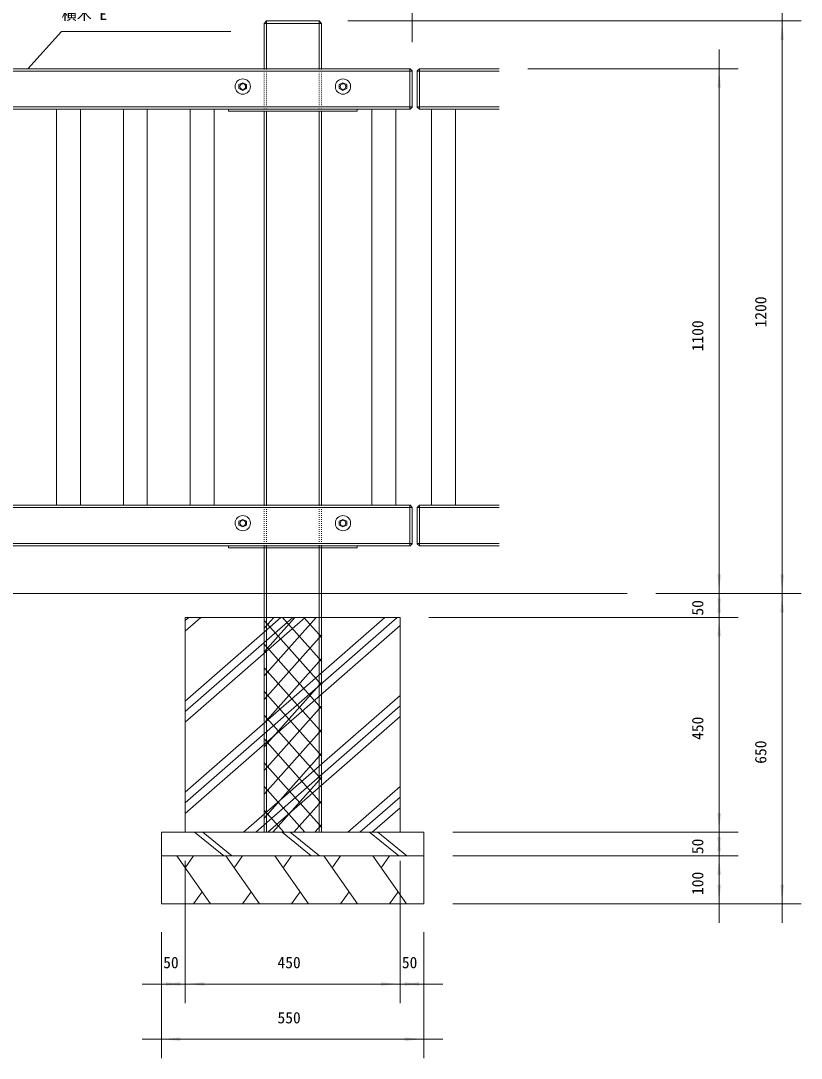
# Model space of a CAD drawing. Units: millimetres, scale not verified. Extents: x -3900 to 3900, y -2750 to 2750.
# Drawn here: x -901 to 734, y -669 to 1505 of the extents above; entities that cross this region are included whole.
import ezdxf
from ezdxf.enums import TextEntityAlignment as Align

# ---------------------------------------------------------------- set-up
doc = ezdxf.new("R2010")
doc.units = ezdxf.units.MM
doc.header["$LTSCALE"] = 20
doc.linetypes.add('USER5', pattern=[0.208282, 0.069427, -0.138855])
doc.layers.add('0-1_IMPORTED', color=30, linetype='Continuous', lineweight=18)
doc.styles.add('ＭＳ ゴシック', font='')
doc.styles.get('ＭＳ ゴシック').set_extended_font_data('MS Gothic')

msp = doc.modelspace()

# ---------------------------------------------------------------- linework, layer by layer
at = {"layer": '0-1_IMPORTED', "color": 1}
for p, q in [((-81, 1460.45), (-81, 2007.92)), ((694, 1544.92), (694, 1504.92)), ((-215.5, 1504.92), (734, 1504.92)), ((694, 1504.92), (694, 304.92)), ((562, 1404.92), (562, 1444.92)), ((161, 1404.92), (602, 1404.92)), ((562, 304.92), (562, 1404.92)), ((562, 304.92), (562, 344.92)), ((694, 344.92), (694, 304.92)), ((429.5, 304.92), (602, 304.92)), ((429.5, 304.92), (602, 304.92)), ((429.5, 304.92), (734, 304.92)), ((429.5, 304.92), (734, 304.92)), ((562, 254.92), (562, 304.92)), ((562, 264.92), (562, 304.92)), ((694, 304.92), (694, 264.92)), ((694, 304.92), (694, -345.08)), ((562, 254.92), (562, 294.92)), ((-46, 254.92), (602, 254.92)), ((-46, 254.92), (602, 254.92)), ((562, -195.08), (562, 254.92)), ((562, 214.92), (562, 254.92)), ((562, -195.08), (562, -155.08)), ((4, -195.08), (602, -195.08)), ((4, -195.08), (602, -195.08)), ((562, -245.08), (562, -195.08)), ((562, -235.08), (562, -195.08)), ((562, -245.08), (562, -205.08)), ((-556.5, -255.08), (-556.5, -553.41)), ((-556.5, -255.08), (-556.5, -553.41)), ((-106.5, -255.08), (-106.5, -553.41)), ((-106.5, -255.08), (-106.5, -553.41)), ((4, -245.08), (602, -245.08)), ((4, -245.08), (602, -245.08)), ((562, -345.08), (562, -245.08)), ((562, -285.08), (562, -245.08)), ((4, -345.08), (602, -345.08)), ((4, -345.08), (734, -345.08)), ((562, -385.08), (562, -345.08)), ((694, -345.08), (694, -385.08)), ((-606.5, -405.08), (-606.5, -553.41)), ((-606.5, -405.08), (-606.5, -669)), ((-56.5, -405.08), (-56.5, -553.41)), ((-56.5, -405.08), (-56.5, -669)), ((-646.5, -513.41), (-606.5, -513.41)), ((-606.5, -513.41), (-556.5, -513.41)), ((-596.5, -513.41), (-556.5, -513.41)), ((-556.5, -513.41), (-516.5, -513.41)), ((-556.5, -513.41), (-106.5, -513.41)), ((-146.5, -513.41), (-106.5, -513.41)), ((-106.5, -513.41), (-66.5, -513.41)), ((-106.5, -513.41), (-56.5, -513.41)), ((-56.5, -513.41), (-16.5, -513.41)), ((-606.5, -629), (-646.5, -629)), ((-56.5, -629), (-606.5, -629)), ((-16.5, -629), (-56.5, -629))]:
    msp.add_line(p, q, dxfattribs=at)
at = {"layer": '0-1_IMPORTED'}
for p, q in [((-386, 1504.92), (-386, 1404.92)), ((-276, 1504.92), (-276, 1404.92)), ((-391, 1499.92), (-271, 1499.92)), ((-1771, 1404.92), (-85.36, 1404.92)), ((-1771, 1399.92), (-81, 1399.92)), ((-86, 1404.92), (-86, 1319.92)), ((-85.36, 1404.92), (-81, 1400.45)), ((-81, 1400.45), (-81, 1324.4)), ((101, 1399.92), (-70.5, 1399.92)), ((-65.5, 1404.92), (-65.5, 1319.92)), ((-82.35, 1324.92), (-1196, 1324.92)), ((-85.36, 1319.92), (-1196, 1319.92)), ((-826, 489.92), (-826, 1319.92)), ((-776, 1319.92), (-776, 489.92)), ((-686, 489.92), (-686, 1319.92)), ((-636, 1319.92), (-636, 489.92)), ((-546, 489.92), (-546, 1319.92)), ((-496, 1319.92), (-496, 489.92)), ((-391, 1315.92), (-391, 489.92)), ((-386, 1315.92), (-386, 489.92)), ((-276, 1315.92), (-276, 489.92)), ((-271, 1315.92), (-271, 489.92)), ((-165.5, 489.92), (-165.5, 1319.92)), ((-115.5, 1319.92), (-115.5, 489.92)), ((-81, 1324.4), (-85.36, 1319.92)), ((-70.5, 1324.92), (101, 1324.92)), ((-40.5, 489.92), (-40.5, 1319.92)), ((9.5, 1319.92), (9.5, 489.92)), ((-1196, 489.92), (-83.87, 489.92)), ((-1196, 484.92), (-81, 484.92)), ((-86, 489.92), (-86, 404.92)), ((-85.36, 489.92), (-81, 485.45)), ((-81, 485.45), (-81, 409.4)), ((101, 484.92), (-70.5, 484.92)), ((-65.5, 489.92), (-65.5, 404.92)), ((-81, 409.92), (-1696, 409.92)), ((-85.36, 404.92), (-1696, 404.92)), ((-391, 404.92), (-391, -195.08)), ((-386, 404.92), (-386, -195.08)), ((-276, 404.92), (-276, -195.08)), ((-271, 404.92), (-271, -195.08)), ((-81, 409.4), (-85.36, 404.92)), ((-70.5, 409.92), (101, 409.92)), ((369.5, 304.92), (-2531, 304.92)), ((-556.5, 226.02), (-523.47, 254.92)), ((-556.5, 35.11), (-305.28, 254.92)), ((-556.5, 248.3), (-548.93, 254.92)), ((-556.5, 57.38), (-330.74, 254.92)), ((-556.5, -133.54), (-112.54, 254.92)), ((-556.5, 79.65), (-356.19, 254.92)), ((-556.5, -111.27), (-138, 254.92)), ((-390.5, 232.87), (-370.9, 254.92)), ((-390.5, 183.15), (-326.7, 254.92)), ((-390.5, 133.43), (-282.51, 254.92)), ((-270.5, 113.05), (-390.5, 248.05)), ((-270.5, 162.77), (-352.41, 254.92)), ((-270.5, 212.49), (-308.22, 254.92)), ((-556.5, -155.81), (-106.5, 237.94)), ((-390.5, 83.71), (-270.5, 218.71)), ((-270.5, 63.33), (-390.5, 198.33)), ((-390.5, 34), (-270.5, 169)), ((-270.5, 13.62), (-390.5, 148.62)), ((-390.5, -15.72), (-270.5, 119.28)), ((-434.09, -195.08), (-106.5, 91.57)), ((-270.5, -36.1), (-390.5, 98.9)), ((-408.64, -195.08), (-106.5, 69.29)), ((-390.5, -65.44), (-270.5, 69.56)), ((-270.5, -85.82), (-390.5, 49.18)), ((-383.18, -195.08), (-106.5, 47.02)), ((-390.5, -115.16), (-270.5, 19.84)), ((-270.5, -135.54), (-390.5, -0.54)), ((-390.5, -164.88), (-270.5, -29.88)), ((-270.5, -185.26), (-390.5, -50.26)), ((-373.15, -195.08), (-270.5, -79.6)), ((-305.97, -195.08), (-390.5, -99.98)), ((-215.9, -195.08), (-106.5, -99.35)), ((-328.96, -195.08), (-270.5, -129.31)), ((-190.44, -195.08), (-106.5, -121.63)), ((-350.16, -195.08), (-390.5, -149.7)), ((-164.99, -195.08), (-106.5, -143.9)), ((-537.01, -195.08), (-475.9, -245.08)), ((-519.72, -195.08), (-458.61, -245.08)), ((-353.67, -195.08), (-292.56, -245.08)), ((-336.39, -195.08), (-275.28, -245.08)), ((-284.76, -195.08), (-270.5, -179.03)), ((-170.34, -195.08), (-109.23, -245.08)), ((-153.06, -195.08), (-91.94, -245.08)), ((-503.68, -345.08), (-574.24, -245.08)), ((-556.6, -270.08), (-538.96, -245.08)), ((-401.01, -345.08), (-471.57, -245.08)), ((-453.93, -270.08), (-436.29, -245.08)), ((-298.34, -345.08), (-368.91, -245.08)), ((-351.27, -270.08), (-333.63, -245.08)), ((-195.68, -345.08), (-266.24, -245.08)), ((-248.6, -270.08), (-230.96, -245.08)), ((-93.01, -345.08), (-163.57, -245.08)), ((-145.93, -270.08), (-128.29, -245.08)), ((-521.32, -320.08), (-538.96, -345.08)), ((-418.65, -320.08), (-436.29, -345.08)), ((-315.98, -320.08), (-333.63, -345.08)), ((-213.32, -320.08), (-230.96, -345.08)), ((-110.65, -320.08), (-128.29, -345.08))]:
    msp.add_line(p, q, dxfattribs=at)
at = {"layer": '0-1_IMPORTED', "linetype": 'USER5'}
for p, q in [((-391, 1404.92), (-391, 1319.92)), ((-386, 1404.92), (-386, 1319.92)), ((-276, 1404.92), (-276, 1319.92)), ((-271, 1404.92), (-271, 1319.92)), ((-391, 489.92), (-391, 404.92)), ((-386, 489.92), (-386, 404.92)), ((-276, 489.92), (-276, 404.92)), ((-271, 489.92), (-271, 404.92))]:
    msp.add_line(p, q, dxfattribs=at)
at = {"layer": '0-1_IMPORTED'}
for points in [[(-391, 1404.92), (-391, 1499.92), (-386, 1504.92), (-276, 1504.92), (-271, 1499.92), (-271, 1404.92)], [(101, 1404.92), (-65.99, 1404.92), (-70.5, 1400.45), (-70.5, 1324.4), (-65.99, 1319.92), (101, 1319.92)], [(101, 489.92), (-65.99, 489.92), (-70.5, 485.45), (-70.5, 409.4), (-65.99, 404.92), (101, 404.92)]]:
    msp.add_lwpolyline(points, dxfattribs=at)
at = {"layer": '0-1_IMPORTED', "color": 1}
msp.add_lwpolyline([(-886, 1404.92), (-816, 1482.92), (-461, 1482.92)], dxfattribs=at)
at = {"layer": '0-1_IMPORTED'}
for points in [[(-436, 1359.46), (-444, 1363.46), (-444, 1371.46), (-436, 1375.46), (-428, 1371.46), (-428, 1363.46)], [(-226, 1359.46), (-218, 1363.46), (-218, 1371.46), (-226, 1375.46), (-234, 1371.46), (-234, 1363.46)], [(-466, 1319.92), (-196, 1319.92), (-196, 1315.92), (-466, 1315.92)], [(-436, 444.46), (-444, 448.46), (-444, 456.46), (-436, 460.46), (-428, 456.46), (-428, 448.46)], [(-226, 444.46), (-218, 448.46), (-218, 456.46), (-226, 460.46), (-234, 456.46), (-234, 448.46)], [(-466, 404.92), (-196, 404.92), (-196, 400.92), (-466, 400.92)], [(-556.5, 254.92), (-106.5, 254.92), (-106.5, -195.08), (-556.5, -195.08)], [(-606.5, -195.08), (-56.5, -195.08), (-56.5, -245.08), (-606.5, -245.08)], [(-606.5, -245.08), (-56.5, -245.08), (-56.5, -345.08), (-606.5, -345.08)]]:
    msp.add_lwpolyline(points, close=True, dxfattribs=at)
for centre, radius in [((-436, 1367.46), 16), ((-436, 1367.46), 6), ((-226, 1367.46), 16), ((-226, 1367.46), 6), ((-436, 452.46), 16), ((-436, 452.46), 6), ((-226, 452.46), 16), ((-226, 452.46), 6)]:
    msp.add_circle(centre, radius, dxfattribs=at)
at = {"layer": '0-1_IMPORTED', "color": 1}
for points in [[(694, 1504.92), (697.5, 1464.92), (690.5, 1464.92)], [(562, 1404.92), (565.5, 1364.92), (558.5, 1364.92)], [(562, 304.92), (558.5, 344.92), (565.5, 344.92)], [(694, 304.92), (690.5, 344.92), (697.5, 344.92)], [(562, 304.92), (565.5, 264.92), (558.5, 264.92)], [(694, 304.92), (697.5, 264.92), (690.5, 264.92)], [(562, 254.92), (558.5, 294.92), (565.5, 294.92)], [(562, 254.92), (565.5, 214.92), (558.5, 214.92)], [(562, -195.08), (558.5, -155.08), (565.5, -155.08)], [(562, -195.08), (565.5, -235.08), (558.5, -235.08)], [(562, -245.08), (558.5, -205.08), (565.5, -205.08)], [(562, -245.08), (565.5, -285.08), (558.5, -285.08)], [(562, -345.08), (558.5, -305.08), (565.5, -305.08)], [(694, -345.08), (690.5, -305.08), (697.5, -305.08)], [(-606.5, -513.41), (-566.5, -509.91), (-566.5, -516.91)], [(-556.5, -513.41), (-596.5, -516.91), (-596.5, -509.91)], [(-556.5, -513.41), (-516.5, -509.91), (-516.5, -516.91)], [(-106.5, -513.41), (-146.5, -516.91), (-146.5, -509.91)], [(-106.5, -513.41), (-66.5, -509.91), (-66.5, -516.91)], [(-56.5, -513.41), (-96.5, -516.91), (-96.5, -509.91)], [(-606.5, -629), (-566.5, -625.5), (-566.5, -632.5)], [(-56.5, -629), (-96.5, -632.5), (-96.5, -625.5)]]:
    msp.add_solid(points, dxfattribs=at)

# ---------------------------------------------------------------- texts
at = {"layer": '0-1_IMPORTED', "color": 7, "style": 'ＭＳ ゴシック'}
for s, height, p in [('横木 E', 23.3, (-815.5, 1500.31)), ('50', 23.88, (-602.67, -487.48)), ('450', 23.88, (-363.25, -487.48)), ('50', 23.88, (-102.67, -487.48)), ('550', 23.88, (-363.25, -603.07))]:
    msp.add_text(s, height=height, dxfattribs=at).set_placement(p, align=Align.BOTTOM_LEFT)
for s, p in [('1200', (668.07, 862.59)), ('1100', (536.07, 812.59)), ('50', (536.07, 258.76)), ('450', (536.07, -1.83)), ('650', (668.07, -51.83)), ('50', (536.07, -241.24)), ('100', (536.07, -326.83))]:
    msp.add_text(s, height=23.88, rotation=90, dxfattribs=at).set_placement(p, align=Align.BOTTOM_LEFT)

doc.saveas('drawing.dxf')
